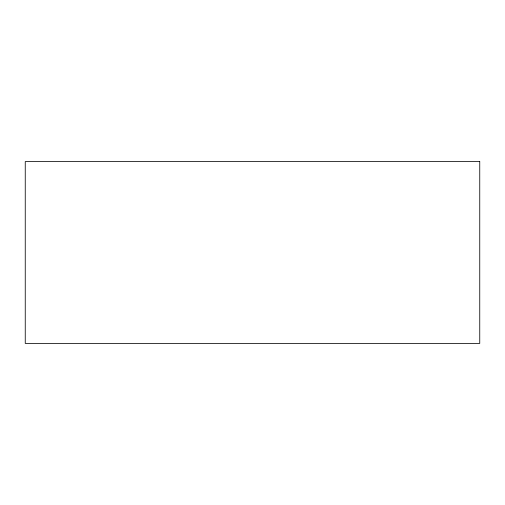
<?xml version="1.0" encoding="UTF-8"?>
<svg xmlns="http://www.w3.org/2000/svg" width="505" height="505" viewBox="0 0 505 505"><rect width="100%" height="100%" fill="white"/><g stroke="black" fill="none" stroke-linecap="round" stroke-linejoin="round"><path stroke-width="0.76" d="M479.75 161.6L25.25 161.6L25.25 343.4L479.75 343.4L479.75 161.6"/></g></svg>
